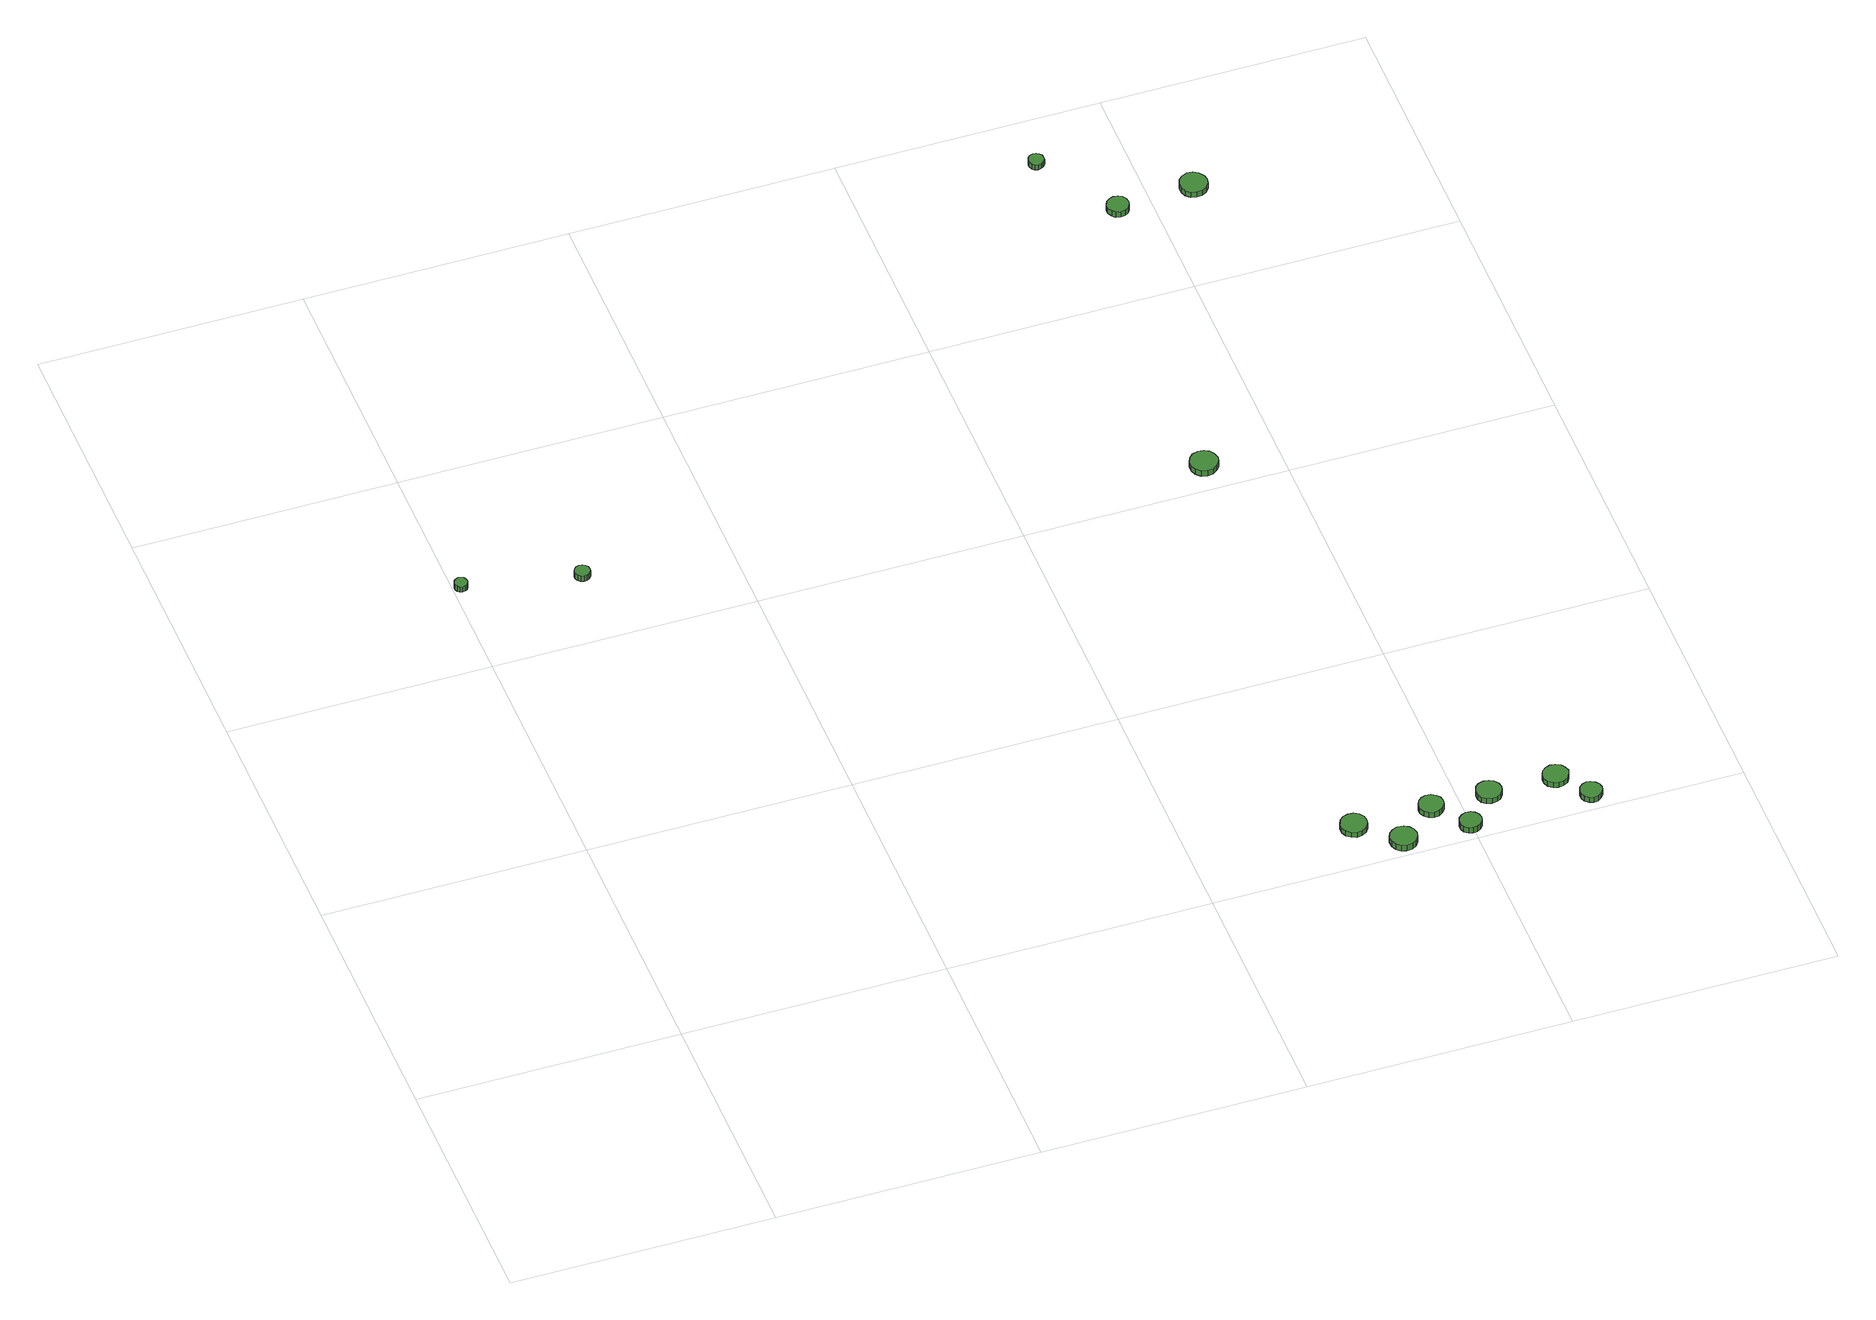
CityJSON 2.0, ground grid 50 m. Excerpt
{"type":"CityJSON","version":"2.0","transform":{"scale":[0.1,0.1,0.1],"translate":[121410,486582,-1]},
"CityObjects":{
"tree1":{"type":"SolitaryVegetationObject","attributes":{"function":"something"},"geometry":[{"type":"MultiSurface","lod":"1","boundaries":[[[0,1,2,3,4,5,6,7,8,9,10,11,12,13,14]],[[15,16,17,18,19,20,21,22,23,24,25,26,27,28,29]],[[0,29,28,1]],[[1,28,27,2]],[[2,27,26,3]],[[3,26,25,4]],[[4,25,24,5]],[[5,24,23,6]],[[6,23,22,7]],[[7,22,21,8]],[[8,21,20,9]],[[9,20,19,10]],[[10,19,18,11]],[[11,18,17,12]],[[12,17,16,13]],[[13,16,15,14]],[[14,15,29,0]]]}]},
"tree2":{"type":"SolitaryVegetationObject","attributes":{"function":"something"},"geometry":[{"type":"MultiSurface","lod":"1","boundaries":[[[30,31,32,33,34,35,36,37,38,39,40,41,42,43,44]],[[45,46,47,48,49,50,51,52,53,54,55,56,57,58,59]],[[30,59,58,31]],[[31,58,57,32]],[[32,57,56,33]],[[33,56,55,34]],[[34,55,54,35]],[[35,54,53,36]],[[36,53,52,37]],[[37,52,51,38]],[[38,51,50,39]],[[39,50,49,40]],[[40,49,48,41]],[[41,48,47,42]],[[42,47,46,43]],[[43,46,45,44]],[[44,45,59,30]]]}]},
"tree3":{"type":"SolitaryVegetationObject","attributes":{"function":"something"},"geometry":[{"type":"MultiSurface","lod":"1","boundaries":[[[60,61,62,63,64,65,66,67,68,69,70,71,72,73,74]],[[75,76,77,78,79,80,81,82,83,84,85,86,87,88,89]],[[60,89,88,61]],[[61,88,87,62]],[[62,87,86,63]],[[63,86,85,64]],[[64,85,84,65]],[[65,84,83,66]],[[66,83,82,67]],[[67,82,81,68]],[[68,81,80,69]],[[69,80,79,70]],[[70,79,78,71]],[[71,78,77,72]],[[72,77,76,73]],[[73,76,75,74]],[[74,75,89,60]]]}]},
"tree4":{"type":"SolitaryVegetationObject","attributes":{"function":"something"},"geometry":[{"type":"MultiSurface","lod":"1","boundaries":[[[90,91,92,93,94,95,96,97,98,99,100,101,102,103,104]],[[105,106,107,108,109,110,111,112,113,114,115,116,117,118,119]],[[90,119,118,91]],[[91,118,117,92]],[[92,117,116,93]],[[93,116,115,94]],[[94,115,114,95]],[[95,114,113,96]],[[96,113,112,97]],[[97,112,111,98]],[[98,111,110,99]],[[99,110,109,100]],[[100,109,108,101]],[[101,108,107,102]],[[102,107,106,103]],[[103,106,105,104]],[[104,105,119,90]]]}]},
"tree5":{"type":"SolitaryVegetationObject","attributes":{"function":"something"},"geometry":[{"type":"MultiSurface","lod":"1","boundaries":[[[120,121,122,123,124,125,126,127,128,129,130,131,132,133,134]],[[135,136,137,138,139,140,141,142,143,144,145,146,147,148,149]],[[120,149,148,121]],[[121,148,147,122]],[[122,147,146,123]],[[123,146,145,124]],[[124,145,144,125]],[[125,144,143,126]],[[126,143,142,127]],[[127,142,141,128]],[[128,141,140,129]],[[129,140,139,130]],[[130,139,138,131]],[[131,138,137,132]],[[132,137,136,133]],[[133,136,135,134]],[[134,135,149,120]]]}]},
"tree6":{"type":"SolitaryVegetationObject","attributes":{"function":"something"},"geometry":[{"type":"MultiSurface","lod":"1","boundaries":[[[150,151,152,153,154,155,156,157,158,159,160,161,162,163,164]],[[165,166,167,168,169,170,171,172,173,174,175,176,177,178,179]],[[150,179,178,151]],[[151,178,177,152]],[[152,177,176,153]],[[153,176,175,154]],[[154,175,174,155]],[[155,174,173,156]],[[156,173,172,157]],[[157,172,171,158]],[[158,171,170,159]],[[159,170,169,160]],[[160,169,168,161]],[[161,168,167,162]],[[162,167,166,163]],[[163,166,165,164]],[[164,165,179,150]]]}]},
"tree7":{"type":"SolitaryVegetationObject","attributes":{"function":"something"},"geometry":[{"type":"MultiSurface","lod":"1","boundaries":[[[180,181,182,183,184,185,186,187,188,189,190,191,192,193,194]],[[195,196,197,198,199,200,201,202,203,204,205,206,207,208,209]],[[180,209,208,181]],[[181,208,207,182]],[[182,207,206,183]],[[183,206,205,184]],[[184,205,204,185]],[[185,204,203,186]],[[186,203,202,187]],[[187,202,201,188]],[[188,201,200,189]],[[189,200,199,190]],[[190,199,198,191]],[[191,198,197,192]],[[192,197,196,193]],[[193,196,195,194]],[[194,195,209,180]]]}]},
"tree8":{"type":"SolitaryVegetationObject","attributes":{"function":"something"},"geometry":[{"type":"MultiSurface","lod":"1","boundaries":[[[210,211,212,213,214,215,216,217,218,219,220,221,222,223,224]],[[225,226,227,228,229,230,231,232,233,234,235,236,237,238,239]],[[210,239,238,211]],[[211,238,237,212]],[[212,237,236,213]],[[213,236,235,214]],[[214,235,234,215]],[[215,234,233,216]],[[216,233,232,217]],[[217,232,231,218]],[[218,231,230,219]],[[219,230,229,220]],[[220,229,228,221]],[[221,228,227,222]],[[222,227,226,223]],[[223,226,225,224]],[[224,225,239,210]]]}]},
"tree9":{"type":"SolitaryVegetationObject","attributes":{"function":"something"},"geometry":[{"type":"MultiSurface","lod":"1","boundaries":[[[240,241,242,243,244,245,246,247,248,249,250,251,252,253,254]],[[255,256,257,258,259,260,261,262,263,264,265,266,267,268,269]],[[240,269,268,241]],[[241,268,267,242]],[[242,267,266,243]],[[243,266,265,244]],[[244,265,264,245]],[[245,264,263,246]],[[246,263,262,247]],[[247,262,261,248]],[[248,261,260,249]],[[249,260,259,250]],[[250,259,258,251]],[[251,258,257,252]],[[252,257,256,253]],[[253,256,255,254]],[[254,255,269,240]]]}]},
"tree10":{"type":"SolitaryVegetationObject","attributes":{"function":"something"},"geometry":[{"type":"MultiSurface","lod":"1","boundaries":[[[270,271,272,273,274,275,276,277,278,279,280,281,282,283,284]],[[285,286,287,288,289,290,291,292,293,294,295,296,297,298,299]],[[270,299,298,271]],[[271,298,297,272]],[[272,297,296,273]],[[273,296,295,274]],[[274,295,294,275]],[[275,294,293,276]],[[276,293,292,277]],[[277,292,291,278]],[[278,291,290,279]],[[279,290,289,280]],[[280,289,288,281]],[[281,288,287,282]],[[282,287,286,283]],[[283,286,285,284]],[[284,285,299,270]]]}]},
"tree11":{"type":"SolitaryVegetationObject","attributes":{"function":"something"},"geometry":[{"type":"MultiSurface","lod":"1","boundaries":[[[300,301,302,303,304,305,306,307,308,309,310,311,312,313,314]],[[315,316,317,318,319,320,321,322,323,324,325,326,327,328,329]],[[300,329,328,301]],[[301,328,327,302]],[[302,327,326,303]],[[303,326,325,304]],[[304,325,324,305]],[[305,324,323,306]],[[306,323,322,307]],[[307,322,321,308]],[[308,321,320,309]],[[309,320,319,310]],[[310,319,318,311]],[[311,318,317,312]],[[312,317,316,313]],[[313,316,315,314]],[[314,315,329,300]]]}]},
"tree12":{"type":"SolitaryVegetationObject","attributes":{"function":"something"},"geometry":[{"type":"MultiSurface","lod":"1","boundaries":[[[330,331,332,333,334,335,336,337,338,339,340,341,342,343,344]],[[345,346,347,348,349,350,351,352,353,354,355,356,357,358,359]],[[330,359,358,331]],[[331,358,357,332]],[[332,357,356,333]],[[333,356,355,334]],[[334,355,354,335]],[[335,354,353,336]],[[336,353,352,337]],[[337,352,351,338]],[[338,351,350,339]],[[339,350,349,340]],[[340,349,348,341]],[[341,348,347,342]],[[342,347,346,343]],[[343,346,345,344]],[[344,345,359,330]]]}]},
"tree13":{"type":"SolitaryVegetationObject","attributes":{"function":"something"},"geometry":[{"type":"MultiSurface","lod":"1","boundaries":[[[360,361,362,363,364,365,366,367,368,369,370,371,372,373,374]],[[375,376,377,378,379,380,381,382,383,384,385,386,387,388,389]],[[360,389,388,361]],[[361,388,387,362]],[[362,387,386,363]],[[363,386,385,364]],[[364,385,384,365]],[[365,384,383,366]],[[366,383,382,367]],[[367,382,381,368]],[[368,381,380,369]],[[369,380,379,370]],[[370,379,378,371]],[[371,378,377,372]],[[372,377,376,373]],[[373,376,375,374]],[[374,375,389,360]]]}]}
},
"vertices":[
[24,1198,31],[23,1203,31],[20,1208,31],[16,1210,31],[11,1211,31],[6,1209,31],[2,1206,31],[0,1201,31],[0,1196,31],[2,1191,31],[6,1188,31],[11,1186,31],[16,1187,31],[20,1189,31],[23,1193,31],[23,1193,18],[20,1189,18],[16,1187,18],[11,1186,18],[6,1188,18],[2,1191,18],[0,1196,18],[0,1201,18],[2,1206,18],[6,1209,18],[11,1211,18],[16,1210,18],[20,1208,18],[23,1203,18],[24,1198,18],
[241,1160,25],[240,1166,25],[236,1171,25],[231,1174,25],[225,1175,25],[219,1173,25],[215,1169,25],[212,1163,25],[212,1157,25],[215,1152,25],[219,1148,25],[225,1146,25],[231,1146,25],[236,1149,25],[240,1154,25],[240,1154,12],[236,1149,12],[231,1146,12],[225,1146,12],[219,1148,12],[215,1152,12],[212,1157,12],[212,1163,12],[215,1169,12],[219,1173,12],[225,1175,12],[231,1174,12],[236,1171,12],[240,1166,12],[241,1160,12],
[1325,97,20],[1323,107,20],[1317,116,20],[1308,121,20],[1298,122,20],[1288,119,20],[1280,112,20],[1276,102,20],[1276,92,20],[1280,82,20],[1288,76,20],[1298,72,20],[1308,73,20],[1317,79,20],[1323,87,20],[1323,87,8],[1317,79,8],[1308,73,8],[1298,72,8],[1288,76,8],[1280,82,8],[1276,92,8],[1276,102,8],[1280,112,8],[1288,119,8],[1298,122,8],[1308,121,8],[1317,116,8],[1323,107,8],[1325,97,8],
[1397,34,22],[1395,45,22],[1389,53,22],[1380,58,22],[1369,60,22],[1359,56,22],[1351,49,22],[1347,40,22],[1347,29,22],[1351,19,22],[1359,12,22],[1369,9,22],[1380,10,22],[1389,15,22],[1395,24,22],[1395,24,9],[1389,15,9],[1380,10,9],[1369,9,9],[1359,12,9],[1351,19,9],[1347,29,9],[1347,40,9],[1351,49,9],[1359,56,9],[1369,60,9],[1380,58,9],[1389,53,9],[1395,45,9],[1397,34,9],
[1469,97,21],[1467,107,21],[1461,114,21],[1453,119,21],[1443,120,21],[1434,117,21],[1427,111,21],[1423,102,21],[1423,92,21],[1427,84,21],[1434,77,21],[1443,74,21],[1453,75,21],[1461,80,21],[1467,88,21],[1467,88,8],[1461,80,8],[1453,75,8],[1443,74,8],[1434,77,8],[1427,84,8],[1423,92,8],[1423,102,8],[1427,111,8],[1434,117,8],[1443,120,8],[1453,119,8],[1461,114,8],[1467,107,8],[1469,97,8],
[1518,32,23],[1516,41,23],[1511,48,23],[1504,52,23],[1495,53,23],[1487,50,23],[1480,44,23],[1477,37,23],[1477,28,23],[1480,20,23],[1487,14,23],[1495,12,23],[1504,13,23],[1511,17,23],[1516,24,23],[1516,24,10],[1511,17,10],[1504,13,10],[1495,12,10],[1487,14,10],[1480,20,10],[1477,28,10],[1477,37,10],[1480,44,10],[1487,50,10],[1495,53,10],[1504,52,10],[1511,48,10],[1516,41,10],[1518,32,10],
[1578,96,21],[1576,106,21],[1570,114,21],[1562,119,21],[1552,120,21],[1542,117,21],[1535,111,21],[1531,101,21],[1531,91,21],[1535,82,21],[1542,76,21],[1552,73,21],[1562,74,21],[1570,79,21],[1576,87,21],[1576,87,9],[1570,79,9],[1562,74,9],[1552,73,9],[1542,76,9],[1535,82,9],[1531,91,9],[1531,101,9],[1535,111,9],[1542,117,9],[1552,120,9],[1562,119,9],[1570,114,9],[1576,106,9],[1578,96,9],
[1387,1059,22],[1384,1070,22],[1378,1079,22],[1369,1084,22],[1358,1085,22],[1347,1082,22],[1339,1074,22],[1335,1065,22],[1335,1054,22],[1339,1044,22],[1347,1036,22],[1358,1033,22],[1369,1034,22],[1378,1040,22],[1384,1048,22],[1384,1048,9],[1378,1040,9],[1369,1034,9],[1358,1033,9],[1347,1036,9],[1339,1044,9],[1335,1054,9],[1335,1065,9],[1339,1074,9],[1347,1082,9],[1358,1085,9],[1369,1084,9],[1378,1079,9],[1384,1070,9],[1387,1059,9],
[1704,96,21],[1701,105,21],[1696,113,21],[1687,118,21],[1677,119,21],[1668,116,21],[1660,110,21],[1656,101,21],[1656,91,21],[1660,81,21],[1668,75,21],[1677,72,21],[1687,73,21],[1696,78,21],[1701,86,21],[1701,86,9],[1696,78,9],[1687,73,9],[1677,72,9],[1668,75,9],[1660,81,9],[1656,91,9],[1656,101,9],[1660,110,9],[1668,116,9],[1677,119,9],[1687,118,9],[1696,113,9],[1701,105,9],[1704,96,9],
[1745,33,24],[1743,41,24],[1738,48,24],[1730,53,24],[1722,54,24],[1714,51,24],[1707,45,24],[1704,37,24],[1704,29,24],[1707,21,24],[1714,15,24],[1722,12,24],[1730,13,24],[1738,18,24],[1743,25,24],[1743,25,12],[1738,18,12],[1730,13,12],[1722,12,12],[1714,15,12],[1707,21,12],[1704,29,12],[1704,37,12],[1707,45,12],[1714,51,12],[1722,54,12],[1730,53,12],[1738,48,12],[1743,41,12],[1745,33,12],
[1354,1887,22],[1353,1893,22],[1349,1898,22],[1344,1901,22],[1338,1902,22],[1332,1900,22],[1328,1896,22],[1325,1890,22],[1325,1884,22],[1328,1878,22],[1332,1874,22],[1338,1872,22],[1344,1873,22],[1349,1876,22],[1353,1881,22],[1353,1881,10],[1349,1876,10],[1344,1873,10],[1338,1872,10],[1332,1874,10],[1328,1878,10],[1325,1884,10],[1325,1890,10],[1328,1896,10],[1332,1900,10],[1338,1902,10],[1344,1901,10],[1349,1898,10],[1353,1893,10],[1354,1887,10],
[1457,1727,25],[1455,1736,25],[1450,1743,25],[1443,1747,25],[1434,1748,25],[1426,1745,25],[1420,1740,25],[1416,1732,25],[1416,1723,25],[1420,1715,25],[1426,1709,25],[1434,1707,25],[1443,1708,25],[1450,1712,25],[1455,1719,25],[1455,1719,12],[1450,1712,12],[1443,1708,12],[1434,1707,12],[1426,1709,12],[1420,1715,12],[1416,1723,12],[1416,1732,12],[1420,1740,12],[1426,1745,12],[1434,1748,12],[1443,1747,12],[1450,1743,12],[1455,1736,12],[1457,1727,12],
[1609,1741,19],[1607,1751,19],[1600,1760,19],[1591,1766,19],[1580,1767,19],[1570,1763,19],[1562,1756,19],[1558,1746,19],[1558,1735,19],[1562,1725,19],[1570,1718,19],[1580,1715,19],[1591,1716,19],[1600,1721,19],[1607,1730,19],[1607,1730,7],[1600,1721,7],[1591,1716,7],[1580,1715,7],[1570,1718,7],[1562,1725,7],[1558,1735,7],[1558,1746,7],[1562,1756,7],[1570,1763,7],[1580,1767,7],[1591,1766,7],[1600,1760,7],[1607,1751,7],[1609,1741,7]
]}
